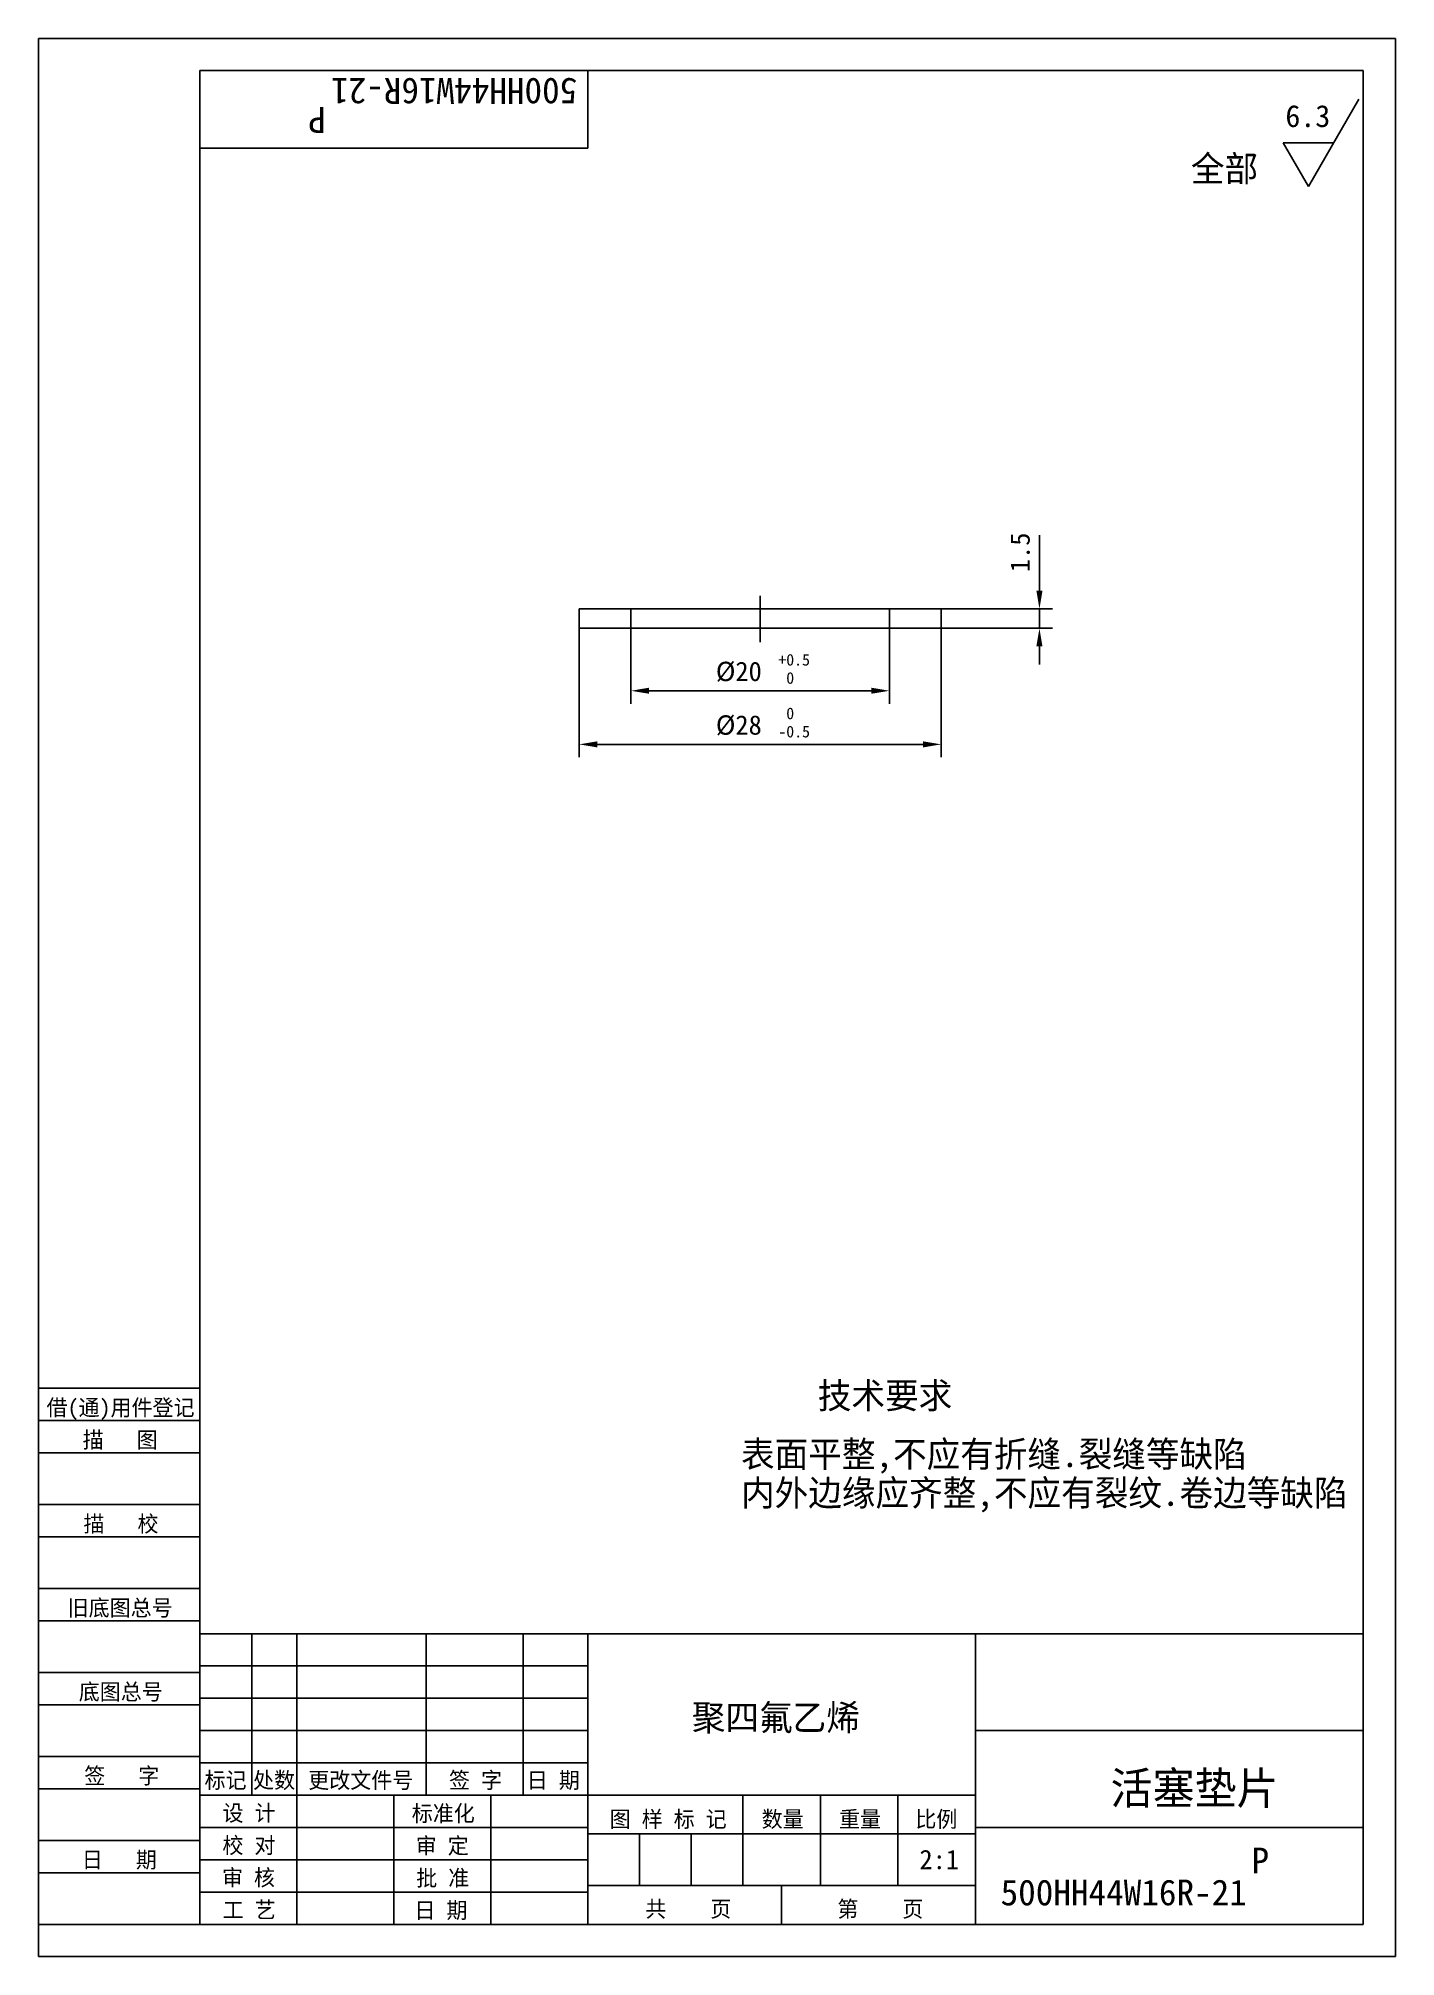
# Model space of a CAD drawing. Header units: metres. Extents: x 0 to 210, y 0 to 297.
import ezdxf

# ---------------------------------------------------------------- set-up
doc = ezdxf.new("R2010")
doc.units = ezdxf.units.M
for name, color, linetype in [('C', 6, 'Continuous'), ('D', 1, 'Continuous'), ('FL', 5, 'Continuous'), ('T', 7, 'Continuous'), ('TL', 4, 'Continuous')]:
    doc.layers.add(name, color=color, linetype=linetype)

# ---------------------------------------------------------------- blocks, each defined once
blk = doc.blocks.new('TUKUN4')
at = {"layer": 'FL'}
for p, q in [((0, 297), (0, 0)), ((210, 297), (0, 297)), ((210, 0), (210, 297)), ((0, 78), (25, 78)), ((0, 70), (25, 70)), ((0, 65), (25, 65)), ((0, 57), (25, 57)), ((0, 52), (25, 52)), ((33, 25), (33, 50)), ((40, 5), (40, 50)), ((60, 25), (60, 50)), ((75, 25), (75, 50)), ((25, 45), (85, 45)), ((0, 44), (25, 44)), ((0, 39), (25, 39)), ((25, 40), (85, 40)), ((25, 35), (85, 35)), ((0, 31), (25, 31)), ((25, 30), (85, 30)), ((0, 26), (25, 26)), ((70, 5), (70, 25)), ((0, 18), (25, 18)), ((25, 20), (85, 20)), ((25, 15), (85, 15)), ((0, 13), (25, 13)), ((25, 10), (85, 10)), ((0, 0), (210, 0))]:
    blk.add_line(p, q, dxfattribs=at)
at = {"layer": 'TL'}
for p, q in [((25, 5), (25, 292)), ((205, 292), (25, 292)), ((85, 292), (85, 280)), ((205, 5), (205, 292)), ((85, 280), (25, 280)), ((0, 88), (25, 88)), ((0, 83), (25, 83)), ((205, 50), (25, 50)), ((85, 5), (85, 50)), ((145, 5), (145, 50)), ((205, 35), (145, 35)), ((145, 25), (25, 25)), ((55, 5), (55, 25)), ((109, 11), (109, 25)), ((121, 11), (121, 25)), ((133, 11), (133, 25)), ((85, 19), (145, 19)), ((93, 11), (93, 19)), ((101, 11), (101, 19)), ((205, 20), (145, 20)), ((145, 11), (85, 11)), ((115, 5), (115, 11)), ((0, 5), (205, 5))]:
    blk.add_line(p, q, dxfattribs=at)
at = {"layer": 'T'}
for s, p in [('借(通)用件登记', (1.26, 83.76)), ('描   图', (6.86, 78.76)), ('描   校', (6.98, 65.76)), ('旧底图总号', (4.52, 52.76)), ('底图总号', (6.25, 39.76)), ('签   字', (7.1, 26.76)), ('标记', (25.71, 26.07)), ('处数', (33.22, 26.07)), ('更改文件号', (41.75, 26.07)), ('签 字', (63.53, 26.07)), ('日 期', (75.57, 26.07)), ('设 计', (28.5, 20.99)), ('标准化', (57.77, 20.93)), ('图 样 标 记', (88.4, 20.04)), ('数量', (111.92, 20.04)), ('重量', (123.88, 20.04)), ('比例', (135.7, 20.04)), ('校 对', (28.48, 15.99)), ('审 定', (58.39, 15.93)), ('日   期', (6.72, 13.76)), ('审 核', (28.41, 10.99)), ('批 准', (58.46, 10.93)), ('共    页', (93.91, 6.13)), ('第    页', (123.62, 6.13)), ('工 艺', (28.52, 5.99)), ('日 期', (58.18, 5.93))]:
    blk.add_text(s, height=2.5, dxfattribs=at).set_placement(p)

msp = doc.modelspace()

# ---------------------------------------------------------------- linework, layer by layer
at = {"layer": 'C'}
msp.add_line((111.68, 210.69), (111.68, 203.53), dxfattribs=at)
at = {"layer": 'D'}
for p, q in [((204.32, 287.57), (196.51, 274.05)), ((192.61, 280.81), (200.42, 280.81)), ((196.51, 274.05), (192.61, 280.81)), ((154.89, 214.27), (154.89, 220.08)), ((154.89, 211.47), (154.89, 214.27)), ((139.68, 208.67), (156.89, 208.67)), ((154.89, 205.67), (154.89, 208.67)), ((83.68, 205.67), (83.68, 185.69)), ((91.68, 205.67), (91.68, 193.99)), ((131.68, 205.67), (131.68, 193.99)), ((139.68, 205.67), (156.89, 205.67)), ((139.68, 205.67), (139.68, 185.69)), ((154.89, 202.87), (154.89, 200.07)), ((94.48, 195.99), (128.88, 195.99)), ((86.48, 187.69), (136.88, 187.69))]:
    msp.add_line(p, q, dxfattribs=at)
for points in [[(154.42, 211.47), (155.36, 211.47), (154.89, 208.67)], [(154.42, 202.87), (155.36, 202.87), (154.89, 205.67)], [(94.48, 196.46), (94.48, 195.53), (91.68, 195.99)], [(128.88, 196.46), (128.88, 195.53), (131.68, 195.99)], [(86.48, 188.16), (86.48, 187.22), (83.68, 187.69)], [(136.88, 188.16), (136.88, 187.22), (139.68, 187.69)]]:
    msp.add_solid(points, dxfattribs=at)
at = {"layer": 'TL'}
for p, q in [((83.68, 205.67), (83.68, 208.67)), ((83.68, 208.67), (91.68, 208.67)), ((111.68, 208.67), (91.68, 208.67)), ((91.68, 208.67), (91.68, 205.67)), ((111.68, 208.67), (131.68, 208.67)), ((139.68, 208.67), (131.68, 208.67)), ((131.68, 208.67), (131.68, 205.67)), ((139.68, 205.67), (139.68, 208.67)), ((91.68, 205.67), (83.68, 205.67)), ((111.68, 205.67), (91.68, 205.67)), ((111.68, 205.67), (131.68, 205.67)), ((131.68, 205.67), (139.68, 205.67))]:
    msp.add_line(p, q, dxfattribs=at)

# ---------------------------------------------------------------- block references
at = {"layer": 'D'}
msp.add_blockref('TUKUN4', (0, 0), dxfattribs=at)

# ---------------------------------------------------------------- texts
for s, height, rotation, p in [('500HH44W16R-21', 4, 180, (83.38, 290.84)), ('P', 4, 180, (44.49, 286.35)), ('1.5', 3, 90, (153.39, 214.36))]:
    msp.add_text(s, height=height, rotation=rotation, dxfattribs=at).set_placement(p)
for s, height, p in [('6.3', 3.4, (192.95, 283.27)), ('全部', 4, (178.32, 274.83)), ('%%C20', 3, (104.82, 197.49)), ('+0.5', 1.8, (114.49, 199.89)), (' 0', 1.8, (114.49, 197.07)), (' 0', 1.8, (114.49, 191.59)), ('%%C28', 3, (104.82, 189.19)), ('-0.5', 1.8, (114.49, 188.77)), ('技术要求', 4, (120.6, 84.86)), ('表面平整,不应有折缝.裂缝等缺陷', 4, (108.72, 75.8)), ('内外边缘应齐整,不应有裂纹.卷边等缺陷', 4, (108.72, 69.8)), ('聚四氟乙烯', 4, (101.1, 35.02)), ('活塞垫片', 5, (165.89, 23.58)), ('2:1', 3, (136.33, 13.54)), ('P', 4, (187.7, 12.88)), ('500HH44W16R-21', 4, (148.88, 7.94))]:
    msp.add_text(s, height=height, dxfattribs=at).set_placement(p)

doc.saveas('drawing.dxf')
